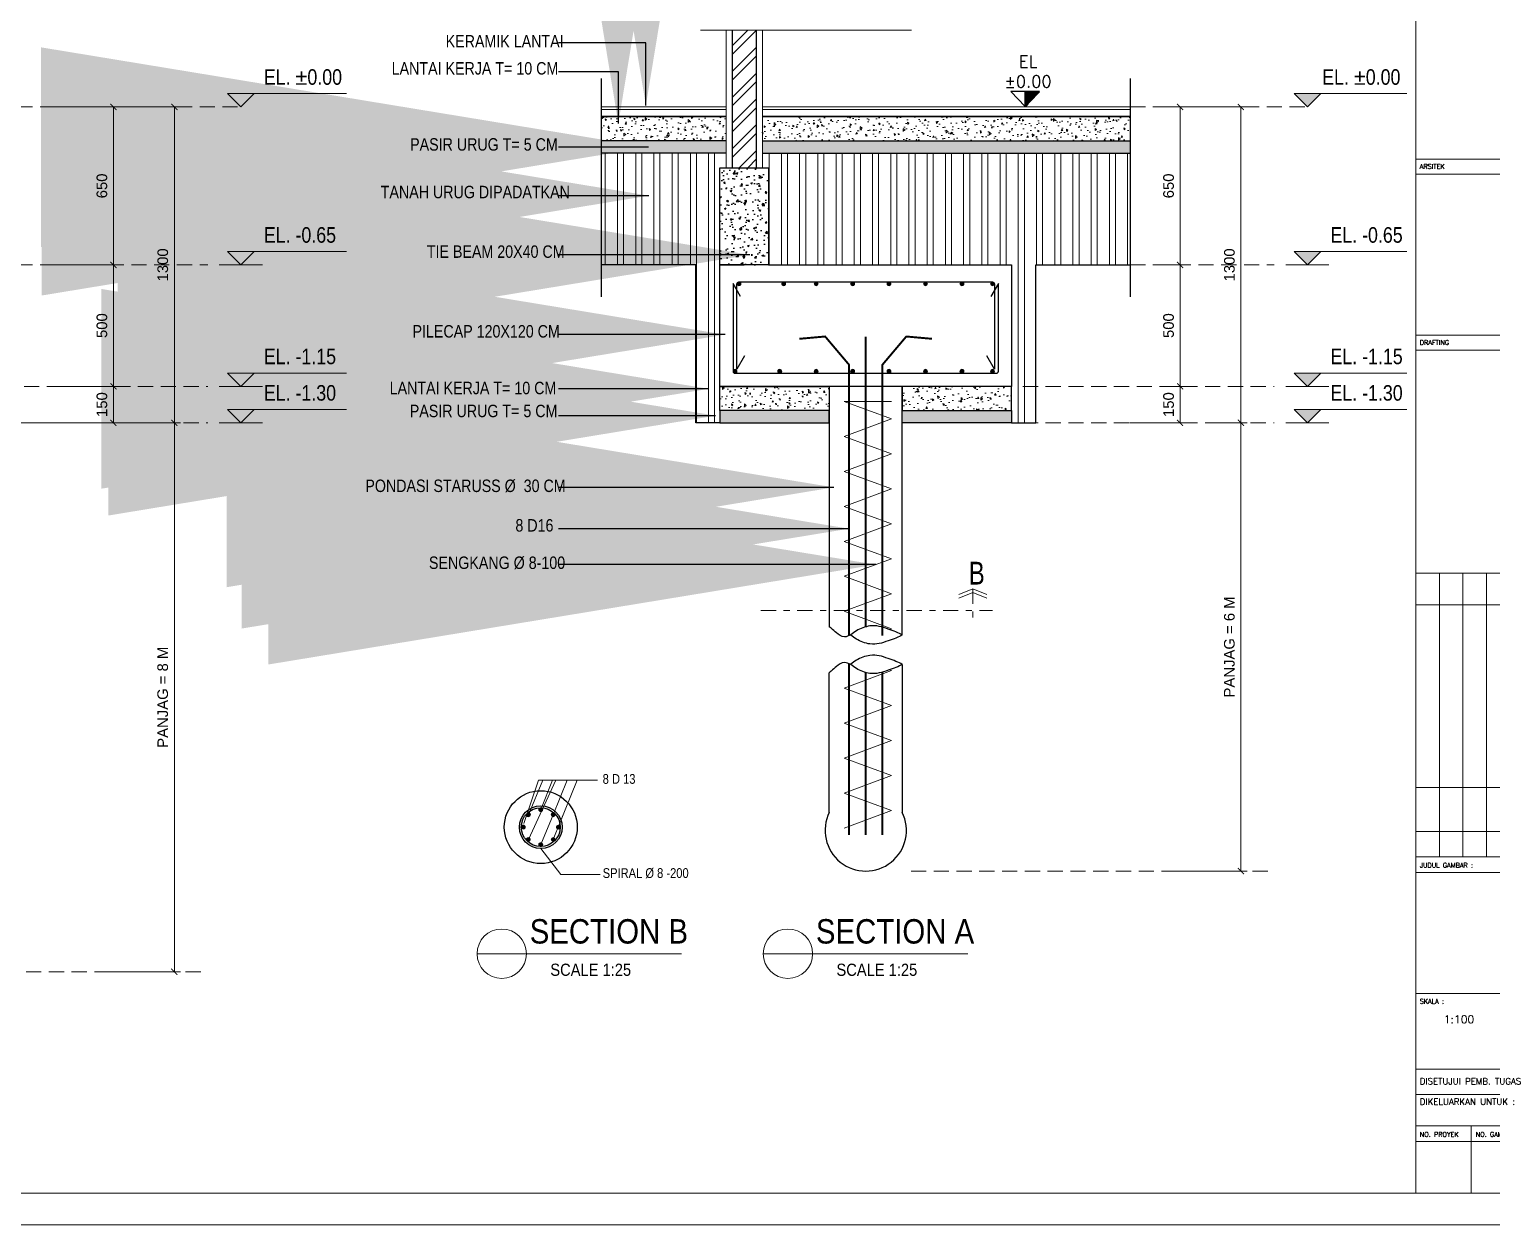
# Model space of a CAD drawing. Header units: millimetres. Extents: x -322387 to 1539330, y -108868 to 282714.
# Drawn here: x -322289.47 to -322265.38, y -108867.52 to -108847.83 of the extents above; entities that cross this region are included whole.
import ezdxf

# ---------------------------------------------------------------- set-up
doc = ezdxf.new("R2010")
doc.units = ezdxf.units.MM
doc.header["$MEASUREMENT"] = 0
for name, pattern in [('ACAD_ISO03W100', [30, 12, -18]), ('DASHDOT2', [0.5, 0.25, -0.125, 0, -0.125]), ('DASHED2', [0.375, 0.25, -0.125]), ('HIDDEN', [0.375, 0.25, -0.125]), ('HIDDEN2', [0.1875, 0.125, -0.0625])]:
    doc.linetypes.add(name, pattern=pattern)
for name, color, linetype, lineweight in [('7a FURNITURE', 253, 'Continuous', 0), ('Arsir', 251, 'Continuous', 5), ('AS', 8, 'HIDDEN2', 5), ('B', 5, 'Continuous', 20), ('DIM', 1, 'Continuous', 5), ('Dimensi', 252, 'Continuous', 9), ('DINDING', 1, 'Continuous', 20), ('l1', 5, 'Continuous', 5), ('LEGEND', 1, 'DASHED2', 50), ('str-besi', 3, 'Continuous', 9), ('STR-Pondasi', 3, 'Continuous', 18), ('XR-KOP A3_MOZART$0$A-TXTKOP', 3, 'Continuous', 5), ('XR-KOP A3_MOZART$0$KOP-A1$0$A-GRSKOP', 1, 'Continuous', 5), ('XR-KOP A3_MOZART$0$KOP-A1$0$A-TXTKOP', 3, 'Continuous', 5)]:
    doc.layers.add(name, color=color, linetype=linetype, lineweight=lineweight)
for name, color, linetype in [('KOLOM 40', 4, 'Continuous'), ('NOT', 1, 'Continuous'), ('STR-KOLOM', 5, 'Continuous'), ('TX', 2, 'Continuous'), ('TX3', 3, 'Continuous')]:
    doc.layers.add(name, color=color, linetype=linetype)
doc.styles.add('40', font='arial.ttf', dxfattribs={"width": 0.9, "height": 100})
doc.styles.add('A', font='arial.ttf', dxfattribs={"width": 0.75})
doc.styles.get("Standard").update_dxf_attribs({"font": 'arial.ttf'})
doc.styles.add('T-1002', font='romanc.shx', dxfattribs={"width": 0.8, "height": 35})
doc.styles.add('tx1', font='swissc.ttf', dxfattribs={"height": 0.2})
doc.styles.add('XR-KOP A3_MOZART$0$KOP-A1$0$ROMANS', font='romans.shx', dxfattribs={"height": 200})
doc.styles.add('XR-KOP A3_MOZART$0$ROMAND', font='romand.shx', dxfattribs={"height": 2, "bigfont": 'bigfont.shx'})
doc.dimstyles.new('25 besar', dxfattribs={"dimtxt": 0.35, "dimasz": 0.1, "dimexe": 0.1, "dimexo": 0.1, "dimgap": 0.1, "dimtad": 1, "dimtoh": 1, "dimdec": 0, "dimlfac": 250, "dimtxsty": 'Standard', "dimblk": 'ARCHTICK', "dimcen": 0.1, "dimclrd": 1, "dimclre": 1, "dimclrt": 4, "dimadec": 0, "dimazin": 0, "dimtfac": 1, "dimtdec": 0, "dimtix": 1, "dimtmove": 0, "dimatfit": 3, "dimfxl": 1, "dimlwd": 5, "dimlwe": 5, "dimarcsym": 0})
doc.dimstyles.new('D-LETIK 2', dxfattribs={"dimscale": 0, "dimtxt": 35, "dimasz": 10, "dimexe": 10, "dimexo": 20, "dimgap": 0.06, "dimtad": 1, "dimdec": 0, "dimrnd": 1, "dimzin": 0, "dimdsep": 46, "dimtxsty": 'T-1002', "dimblk": 'DOT', "dimcen": 0.05, "dimclrd": 251, "dimclre": 8, "dimclrt": 3, "dimadec": 0, "dimazin": 0, "dimtfac": 0.6, "dimtdec": 0, "dimtix": 1, "dimtmove": 2, "dimatfit": 3, "dimfxl": 0.05, "dimtvp": 2, "dimtolj": 1, "dimtzin": 0, "dimarcsym": 0})
pattern_1 = [(95, (-322476.21998, -109058.55273), (0.2206208, 0.18512283), [0.03, -0.33]), (40, (-322476.21998, -109058.55273), (-0.25199687, 0.17350726), [0.024, -0.264]), (145.45144, (-322476.2016, -109058.5373), (-0.03137607, 0.3586301), [0.02549608, -0.28045684]), (91.1842, (-322476.27655, -109058.49616), (0.34867736, 0.2550455), [0.045, -0.495]), (141.63564, (-322476.2475, -109058.4749), (-0.01116, 0.53988467), [0.03824414, -0.4206855]), (36.18416, (-322476.27655, -109058.49616), (-0.01116, 0.5398847), [0.036, -0.396]), (66, (-322476.23412, -109058.48202), (0.28270863, 0.054953), [0.03, -0.33]), (11, (-322476.23412, -109058.48202), (-0.13628344, 0.27392337), [0.024, -0.264]), (116.45144, (-322476.21056, -109058.47744), (0.1464252, 0.32887636), [0.02549608, -0.28045684]), (82.5, (-322476.21998, -109058.55273), (-0.090717274, 0.097595927), [0, -0.2608, 0, -0.268, 0, -0.265]), (52.5, (-322476.21998, -109058.55273), (-0.03714918, 0.18596378), [0, -0.1528, 0, -0.2548, 0, -0.101]), (12.5, (-322476.28305, -109058.6158), (0.157367267, 0.144608305), [0, -0.1, 0, -0.312, 0, -0.414]), (2.5, (-322476.31133, -109058.64409), (0.13663599, 0.19326392), [0, -0.13, 0, -0.2072, 0, -0.294])]
pattern_2 = [(82.5, (-322476.219977, -109058.15251), (-0.0281402637, 0.0263585425), [0, -0.0304, 0, -0.034, 0, -0.0325]), (52.5, (-322476.219977, -109058.15251), (-0.01488275, 0.064939595), [0, -0.0164, 0, -0.0274, 0, -0.0105]), (12.5, (-322476.23737, -109058.169905), (0.0439605855, 0.0441206477), [0, -0.01, 0, -0.036, 0, -0.047]), (2.5, (-322476.23737, -109058.169905), (0.030100843, 0.054925257), [0, -0.005, 0, -0.0236, 0, -0.027])]
pattern_3 = [(90, (-322265.37998, -109904.7905), (-0.3, 6e-17), []), (90, (-322265.27998, -109904.6905), (-0.3, 6e-17), [])]
pattern_4 = [(82.5, (-322478.173977, -109053.71251), (-0.0281402637, 0.0263585425), [0, -0.0304, 0, -0.034, 0, -0.0325]), (52.5, (-322478.173977, -109053.71251), (-0.01488275, 0.064939595), [0, -0.0164, 0, -0.0274, 0, -0.0105]), (12.5, (-322478.19137, -109053.729905), (0.0439605855, 0.0441206477), [0, -0.01, 0, -0.036, 0, -0.047]), (2.5, (-322478.19137, -109053.729905), (0.030100843, 0.054925257), [0, -0.005, 0, -0.0236, 0, -0.027])]
pattern_5 = [(95, (-316918.80983, -97508.93041), (0.2206207997, 0.1851228315), [0.03, -0.33]), (40, (-316918.80983, -97508.9304), (-0.251996867, 0.17350726), [0.024, -0.264]), (145.4514445, (-316918.79145, -97508.915), (-0.031376066, 0.3586300885), [0.025496077, -0.280456845]), (91.1842, (-316918.8664, -97508.87385), (0.348677355, 0.25504551), [0.045, -0.495]), (141.6356355, (-316918.83735, -97508.8526), (-0.011160027, 0.539884667), [0.038244137, -0.420685504]), (36.184164, (-316918.8664, -97508.87385), (-0.011160027, 0.539884667), [0.036, -0.396]), (66, (-316918.82398, -97508.8597), (0.282708629, 0.0549529906), [0.03, -0.33]), (11, (-316918.82398, -97508.8597), (-0.136283437, 0.273923374), [0.024, -0.264]), (116.4514447, (-316918.80042, -97508.85512), (0.14642519, 0.328876362), [0.025496076, -0.280456845]), (82.5, (-316918.80983, -97508.93041), (-0.0907172741, 0.09759592705), [0, -0.2608, 0, -0.268, 0, -0.265]), (52.5, (-316918.80983, -97508.93041), (-0.0371491769, 0.18596378), [0, -0.1528, 0, -0.2548, 0, -0.101]), (12.5, (-316918.87291, -97508.99349), (0.1573672669, 0.1446083047), [0, -0.1, 0, -0.312, 0, -0.414]), (2.5, (-316918.9012, -97509.02177), (0.1366359933, 0.1932639227), [0, -0.13, 0, -0.2072, 0, -0.294])]

# ---------------------------------------------------------------- blocks, each defined once
blk = doc.blocks.new('_ArchTick')
at = {"color": 0, "linetype": 'ByBlock', "const_width": 0.15}
blk.add_lwpolyline([(-0.5, -0.5), (0.5, 0.5)], dxfattribs=at)
blk = doc.blocks.new('*D936')
at = {"color": 1, "lineweight": 5, "transparency": 16777216}
for p, q in [((-322289.129, -108849.113), (-322287.979, -108849.113)), ((-322288.079, -108849.113), (-322288.079, -108851.713)), ((-322289.129, -108851.713), (-322287.979, -108851.713))]:
    blk.add_line(p, q, dxfattribs=at)
at = {"layer": 'Defpoints', "color": 0, "transparency": 16777216}
for p in [(-322289.229, -108849.113), (-322289.229, -108851.713), (-322288.079, -108851.713)]:
    blk.add_point(p, dxfattribs=at)
at = {"color": 1, "lineweight": 5, "transparency": 16777216, "xscale": 0.1, "yscale": 0.1, "zscale": 0.1}
for p, rotation in [((-322288.079, -108849.113), 90), ((-322288.079, -108851.713), 270)]:
    blk.add_blockref('_ArchTick', p, dxfattribs=dict(at, rotation=rotation))
at = {"color": 4, "transparency": 16777216, "insert": (-322288.268, -108850.413), "char_height": 0.35, "attachment_point": 5, "rotation": 90}
blk.add_mtext('{\\H0.5x;650}', dxfattribs=at)
blk = doc.blocks.new('*D937')
at = {"color": 1, "lineweight": 5, "transparency": 16777216}
for p, q in [((-322289.129, -108851.713), (-322287.979, -108851.713)), ((-322288.079, -108853.713), (-322288.079, -108851.713)), ((-322289.129, -108853.713), (-322287.979, -108853.713))]:
    blk.add_line(p, q, dxfattribs=at)
at = {"layer": 'Defpoints', "color": 0, "transparency": 16777216}
for p in [(-322289.229, -108851.713), (-322288.079, -108851.713), (-322289.229, -108853.713)]:
    blk.add_point(p, dxfattribs=at)
at = {"color": 1, "lineweight": 5, "transparency": 16777216, "xscale": 0.1, "yscale": 0.1, "zscale": 0.1}
for p, rotation in [((-322288.079, -108851.713), 90), ((-322288.079, -108853.713), 270)]:
    blk.add_blockref('_ArchTick', p, dxfattribs=dict(at, rotation=rotation))
at = {"color": 4, "transparency": 16777216, "insert": (-322288.268, -108852.713), "char_height": 0.35, "attachment_point": 5, "rotation": 90}
blk.add_mtext('{\\H0.5x;500}', dxfattribs=at)
blk = doc.blocks.new('*D938')
at = {"color": 1, "lineweight": 5, "transparency": 16777216}
for p, q in [((-322289.129, -108853.713), (-322287.979, -108853.713)), ((-322288.079, -108853.713), (-322288.079, -108854.313)), ((-322289.662, -108854.313), (-322287.979, -108854.313))]:
    blk.add_line(p, q, dxfattribs=at)
at = {"layer": 'Defpoints', "color": 0, "transparency": 16777216}
for p in [(-322289.229, -108853.713), (-322289.762, -108854.313), (-322288.079, -108854.313)]:
    blk.add_point(p, dxfattribs=at)
at = {"color": 1, "lineweight": 5, "transparency": 16777216, "xscale": 0.1, "yscale": 0.1, "zscale": 0.1}
for p, rotation in [((-322288.079, -108853.713), 90), ((-322288.079, -108854.313), 270)]:
    blk.add_blockref('_ArchTick', p, dxfattribs=dict(at, rotation=rotation))
at = {"color": 4, "transparency": 16777216, "insert": (-322288.268, -108854.013), "char_height": 0.35, "attachment_point": 5, "rotation": 90}
blk.add_mtext('{\\H0.5x;150}', dxfattribs=at)
blk = doc.blocks.new('*D939')
at = {"color": 1, "lineweight": 5, "transparency": 16777216}
for p, q in [((-322288.127, -108849.113), (-322286.976, -108849.113)), ((-322287.076, -108849.113), (-322287.076, -108854.313)), ((-322288.379, -108854.313), (-322286.976, -108854.313))]:
    blk.add_line(p, q, dxfattribs=at)
at = {"layer": 'Defpoints', "color": 0, "transparency": 16777216}
for p in [(-322288.227, -108849.113), (-322288.479, -108854.313), (-322287.076, -108854.313)]:
    blk.add_point(p, dxfattribs=at)
at = {"color": 1, "lineweight": 5, "transparency": 16777216, "xscale": 0.1, "yscale": 0.1, "zscale": 0.1}
for p, rotation in [((-322287.076, -108849.113), 90), ((-322287.076, -108854.313), 270)]:
    blk.add_blockref('_ArchTick', p, dxfattribs=dict(at, rotation=rotation))
at = {"color": 4, "transparency": 16777216, "insert": (-322287.266, -108851.713), "char_height": 0.35, "attachment_point": 5, "rotation": 90}
blk.add_mtext('{\\H0.5x;1300}', dxfattribs=at)
blk = doc.blocks.new('*D940')
at = {"color": 1, "lineweight": 5, "transparency": 16777216}
for p, q in [((-322288.379, -108854.313), (-322286.976, -108854.313)), ((-322287.076, -108863.35), (-322287.076, -108854.313)), ((-322288.237, -108863.35), (-322286.976, -108863.35))]:
    blk.add_line(p, q, dxfattribs=at)
at = {"layer": 'Defpoints', "color": 0, "transparency": 16777216}
for p in [(-322288.479, -108854.313), (-322287.076, -108854.313), (-322288.337, -108863.35)]:
    blk.add_point(p, dxfattribs=at)
at = {"color": 1, "lineweight": 5, "transparency": 16777216, "xscale": 0.1, "yscale": 0.1, "zscale": 0.1}
for p, rotation in [((-322287.076, -108854.313), 90), ((-322287.076, -108863.35), 270)]:
    blk.add_blockref('_ArchTick', p, dxfattribs=dict(at, rotation=rotation))
at = {"color": 4, "transparency": 16777216, "insert": (-322287.267, -108858.831), "char_height": 0.35, "attachment_point": 5, "rotation": 90}
blk.add_mtext('{\\H0.5x;PANJAG = 8 M}', dxfattribs=at)
blk = doc.blocks.new('NOTT')
at = {"layer": 'NOT'}
h = blk.add_hatch(dxfattribs=at)
h.set_pattern_fill('ANSI31', color=256)
h.paths.add_polyline_path([(179840, -106618), (179840, -106806), (180020, -106618)])
blk.add_lwpolyline([(179840, -106806), (180020, -106618), (179659, -106618)], close=True, dxfattribs=at)
blk.add_lwpolyline([(179840, -106806), (179840, -106618)], dxfattribs=at)
blk = doc.blocks.new('_DOT')
at = {"color": 0, "linetype": 'ByBlock'}
blk.add_line((-0.5, 0), (-1, 0), dxfattribs=at)
at = {"color": 0, "linetype": 'ByBlock', "const_width": 0.5}
blk.add_lwpolyline([(-0.25, 0, 1), (0.25, 0, 1)], format="xyb", close=True, dxfattribs=at)
blk = doc.blocks.new('tulangan')
at = {"layer": 'str-besi'}
h = blk.add_hatch(color=256, dxfattribs=at)
h.dxf.hatch_style = 1
h.paths.add_polyline_path([(339167.3, 279433.8, 1), (339154.3, 279433.8, 1)])
blk.add_circle((339160.8, 279433.8), 6.5, dxfattribs=at)
blk = doc.blocks.new('*D942')
at = {"color": 1, "lineweight": 5, "transparency": 16777216}
for p, q in [((-322270.808, -108849.113), (-322270.416, -108849.113)), ((-322270.516, -108849.113), (-322270.516, -108851.713)), ((-322270.808, -108851.713), (-322270.416, -108851.713))]:
    blk.add_line(p, q, dxfattribs=at)
at = {"layer": 'Defpoints', "color": 0, "transparency": 16777216}
for p in [(-322270.908, -108849.113), (-322270.908, -108851.713), (-322270.516, -108851.713)]:
    blk.add_point(p, dxfattribs=at)
at = {"color": 1, "lineweight": 5, "transparency": 16777216, "xscale": 0.1, "yscale": 0.1, "zscale": 0.1}
for p, rotation in [((-322270.516, -108849.113), 90), ((-322270.516, -108851.713), 270)]:
    blk.add_blockref('_ArchTick', p, dxfattribs=dict(at, rotation=rotation))
at = {"color": 4, "transparency": 16777216, "insert": (-322270.705, -108850.413), "char_height": 0.35, "attachment_point": 5, "rotation": 90}
blk.add_mtext('{\\H0.5x;650}', dxfattribs=at)
blk = doc.blocks.new('*D943')
at = {"color": 1, "lineweight": 5, "transparency": 16777216}
for p, q in [((-322270.808, -108851.713), (-322270.416, -108851.713)), ((-322270.516, -108853.713), (-322270.516, -108851.713)), ((-322270.808, -108853.713), (-322270.416, -108853.713))]:
    blk.add_line(p, q, dxfattribs=at)
at = {"layer": 'Defpoints', "color": 0, "transparency": 16777216}
for p in [(-322270.908, -108851.713), (-322270.516, -108851.713), (-322270.908, -108853.713)]:
    blk.add_point(p, dxfattribs=at)
at = {"color": 1, "lineweight": 5, "transparency": 16777216, "xscale": 0.1, "yscale": 0.1, "zscale": 0.1}
for p, rotation in [((-322270.516, -108851.713), 90), ((-322270.516, -108853.713), 270)]:
    blk.add_blockref('_ArchTick', p, dxfattribs=dict(at, rotation=rotation))
at = {"color": 4, "transparency": 16777216, "insert": (-322270.705, -108852.713), "char_height": 0.35, "attachment_point": 5, "rotation": 90}
blk.add_mtext('{\\H0.5x;500}', dxfattribs=at)
blk = doc.blocks.new('*D944')
at = {"color": 1, "lineweight": 5, "transparency": 16777216}
for p, q in [((-322270.808, -108853.713), (-322270.416, -108853.713)), ((-322270.516, -108853.713), (-322270.516, -108854.313)), ((-322271.341, -108854.313), (-322270.416, -108854.313))]:
    blk.add_line(p, q, dxfattribs=at)
at = {"layer": 'Defpoints', "color": 0, "transparency": 16777216}
for p in [(-322270.908, -108853.713), (-322271.441, -108854.313), (-322270.516, -108854.313)]:
    blk.add_point(p, dxfattribs=at)
at = {"color": 1, "lineweight": 5, "transparency": 16777216, "xscale": 0.1, "yscale": 0.1, "zscale": 0.1}
for p, rotation in [((-322270.516, -108853.713), 90), ((-322270.516, -108854.313), 270)]:
    blk.add_blockref('_ArchTick', p, dxfattribs=dict(at, rotation=rotation))
at = {"color": 4, "transparency": 16777216, "insert": (-322270.705, -108854.013), "char_height": 0.35, "attachment_point": 5, "rotation": 90}
blk.add_mtext('{\\H0.5x;150}', dxfattribs=at)
blk = doc.blocks.new('*D945')
at = {"color": 1, "lineweight": 5, "transparency": 16777216}
for p, q in [((-322270.564, -108849.113), (-322269.414, -108849.113)), ((-322269.514, -108849.113), (-322269.514, -108854.313)), ((-322270.058, -108854.313), (-322269.414, -108854.313))]:
    blk.add_line(p, q, dxfattribs=at)
at = {"layer": 'Defpoints', "color": 0, "transparency": 16777216}
for p in [(-322270.664, -108849.113), (-322270.158, -108854.313), (-322269.514, -108854.313)]:
    blk.add_point(p, dxfattribs=at)
at = {"color": 1, "lineweight": 5, "transparency": 16777216, "xscale": 0.1, "yscale": 0.1, "zscale": 0.1}
for p, rotation in [((-322269.514, -108849.113), 90), ((-322269.514, -108854.313), 270)]:
    blk.add_blockref('_ArchTick', p, dxfattribs=dict(at, rotation=rotation))
at = {"color": 4, "transparency": 16777216, "insert": (-322269.703, -108851.713), "char_height": 0.35, "attachment_point": 5, "rotation": 90}
blk.add_mtext('{\\H0.5x;1300}', dxfattribs=at)
blk = doc.blocks.new('*D946')
at = {"color": 1, "lineweight": 5, "transparency": 16777216}
for p, q in [((-322270.058, -108854.313), (-322269.414, -108854.313)), ((-322269.514, -108861.693), (-322269.514, -108854.313)), ((-322270.674, -108861.693), (-322269.414, -108861.693))]:
    blk.add_line(p, q, dxfattribs=at)
at = {"layer": 'Defpoints', "color": 0, "transparency": 16777216}
for p in [(-322270.158, -108854.313), (-322269.514, -108854.313), (-322270.774, -108861.693)]:
    blk.add_point(p, dxfattribs=at)
at = {"color": 1, "lineweight": 5, "transparency": 16777216, "xscale": 0.1, "yscale": 0.1, "zscale": 0.1}
for p, rotation in [((-322269.514, -108854.313), 90), ((-322269.514, -108861.693), 270)]:
    blk.add_blockref('_ArchTick', p, dxfattribs=dict(at, rotation=rotation))
at = {"color": 4, "transparency": 16777216, "insert": (-322269.704, -108858.003), "char_height": 0.35, "attachment_point": 5, "rotation": 90}
blk.add_mtext('{\\H0.5x;PANJAG = 6 M}', dxfattribs=at)
blk = doc.blocks.new('*U701')
at = {"layer": 'str-besi', "xscale": 1.230769230769231, "yscale": 1.230769230769231, "zscale": 1.230769230769231, "rotation": 180}
blk.add_blockref('tulangan', (417428.7, 343918.6), dxfattribs=at)
blk = doc.blocks.new('*U702')
at = {"layer": 'STR-Pondasi', "color": 0, "linetype": 'ByBlock', "lineweight": -2, "transparency": 16777216}
for p, rotation in [((49125.1, 49431.4), 45.00000000000001), ((49226.9, 49431.4), 315), ((49104, 49380.5), 90), ((49248, 49380.5), 270), ((49125.1, 49329.6), 135), ((49176, 49308.5), 180), ((49226.9, 49329.6), 225)]:
    blk.add_blockref('*U701', p, dxfattribs=dict(at, rotation=rotation))
blk.add_blockref('*U701', (49176, 49452.5), dxfattribs=at)
blk = doc.blocks.new('hsdh')
at = {"layer": 'XR-KOP A3_MOZART$0$KOP-A1$0$A-GRSKOP', "linetype": 'Continuous', "lineweight": 5}
for p, q in [((140385, 56660), (140385, 82138)), ((140385, 71876), (145017, 71876)), ((140385, 71654), (145017, 71654)), ((140385, 69286), (145017, 69286)), ((140385, 69063), (145017, 69063)), ((140385, 65781), (145017, 65781)), ((140385, 65781), (145017, 65781)), ((140732, 61611), (140732, 65781)), ((141079, 61611), (141079, 65781)), ((141427, 61611), (141427, 65781)), ((140385, 65317), (145017, 65317)), ((140385, 62631), (145017, 62631)), ((140385, 61982), (145017, 61982)), ((140385, 61611), (145017, 61611)), ((140385, 61611), (145017, 61611)), ((140385, 61380), (145017, 61380)), ((140385, 59597), (145017, 59597)), ((140385, 58485), (145017, 58485)), ((140385, 58115), (145017, 58115)), ((140385, 57651), (145017, 57651)), ((141201, 57651), (141201, 56660)), ((140385, 57420), (145017, 57420))]:
    blk.add_line(p, q, dxfattribs=at)
at = {"layer": 'XR-KOP A3_MOZART$0$KOP-A1$0$A-GRSKOP', "color": 0, "linetype": 'Continuous', "lineweight": 5}
blk.add_lwpolyline([(145480, 82601), (107945, 82601), (107945, 56197), (145480, 56197)], close=True, dxfattribs=at)
at = {"layer": 'XR-KOP A3_MOZART$0$KOP-A1$0$A-GRSKOP', "color": 5, "linetype": 'Continuous', "lineweight": 5}
blk.add_lwpolyline([(145017, 82138), (108409, 82138), (108409, 56660), (145017, 56660)], close=True, dxfattribs=at)
at = {"layer": 'XR-KOP A3_MOZART$0$KOP-A1$0$A-TXTKOP', "lineweight": 5, "style": 'XR-KOP A3_MOZART$0$KOP-A1$0$ROMANS'}
for s, height, p in [('ARSITEK', 69.5, (140443, 71733)), ('DRAFTING', 69.5, (140443, 69142)), ('JUDUL GAMBAR :', 69.49, (140443, 61451)), ('SKALA :', 69.5, (140443, 59449)), ('DISETUJUI PEMB. TUGAS', 92.65, (140443, 58262)), ('DIKELUARKAN UNTUK :', 92.65, (140443, 57961)), ('NO. PROYEK', 69.5, (140443, 57491)), ('NO. GAMBAR :', 69.49, (141267, 57491))]:
    blk.add_text(s, height=height, dxfattribs=at).set_placement(p)
blk = doc.blocks.new('HHEHEG')
at = {"layer": 'Dimensi', "color": 8}
for points in [[(52792.8, 49386.4), (52853.5, 49565), (53096.2, 49565)], [(52812.1, 49422.9), (52871.9, 49565)], [(52812.1, 49321.1), (52925.7, 49565)], [(52863, 49444), (52911.2, 49565)], [(52913.9, 49422.9), (52971.2, 49565)], [(52935, 49372), (53012.8, 49565)], [(52913.9, 49321.1), (52971.2, 49463.2)], [(52863, 49300), (52913.9, 49422.9)]]:
    blk.add_lwpolyline(points, dxfattribs=at)
at = {"layer": 'KOLOM 40'}
blk.add_circle((52863, 49372), 150, dxfattribs=at)
at = {"layer": 'KOLOM 40', "color": 5}
for radius in [88, 80]:
    blk.add_circle((52863, 49372), radius, dxfattribs=at)
at = {"layer": 'STR-Pondasi', "color": 5}
blk.add_blockref('*U702', (3687, -8.5), dxfattribs=at)
at = {"layer": 'TX', "color": 7, "style": 'tx1'}
for s, p in [('8 D 13', (53117.8, 49550.4)), ('SPIRAL %%C 8 -200', (53117.8, 49162.9))]:
    blk.add_text(s, height=40, dxfattribs=at).set_placement(p)
at = {"layer": 'Dimensi', "color": 8}
blk.add_leader([(52863, 49284), (52946, 49177.5), (53107.5, 49177.5)], dimstyle='D-LETIK 2', override={"dimscale": 1, "dimtad": 0}, dxfattribs=at)

msp = doc.modelspace()

# ---------------------------------------------------------------- hatches: boundary and pattern name
h = msp.add_hatch()
h.set_pattern_fill('AR-CONC', color=8, scale=0.04)
h.set_pattern_definition([(50, (-322337.68198, -109907.2745), (0.286904073, -0.025100854), [0.03, -0.33]), (355, (-322337.68198, -109907.2745), (-0.05550053, 0.30087685), [0.024, -0.264]), (100.451444, (-322337.65807, -109907.2766), (0.23140354, 0.275776), [0.02549608, -0.280456845]), (46.1842, (-322337.68198, -109907.1945), (0.42689653, -0.06620771), [0.045, -0.495]), (96.635635, (-322337.6464, -109907.20003), (0.37386478, 0.38964744), [0.03824414, -0.4206855]), (351.184164, (-322337.68198, -109907.1945), (0.37386478, 0.38964744), [0.036, -0.396]), (21, (-322337.64198, -109907.2145), (0.23876282, -0.161047556), [0.03, -0.33]), (326, (-322337.64198, -109907.2145), (0.09732613, 0.29006002), [0.024, -0.264]), (71.451445, (-322337.62208, -109907.22793), (0.33608895, 0.12901246), [0.02549608, -0.280456845]), (37.5, (-322337.68198, -109907.27451), (0.004863942, 0.133157542), [0, -0.2608, 0, -0.268, 0, -0.265]), (7.5, (-322337.68198, -109907.27451), (0.105227815, 0.157764685), [0, -0.1528, 0, -0.2548, 0, -0.101]), (327.5, (-322337.77118, -109907.27451), (0.213528974, -0.009021949), [0, -0.1, 0, -0.312, 0, -0.414]), (317.5, (-322337.81118, -109907.27451), (0.233274468, 0.040041993), [0, -0.13, 0, -0.2072, 0, -0.294])])
h.paths.add_polyline_path([(-322277.292, -108850.1125), (-322278.092, -108850.1125), (-322278.092, -108851.7125), (-322277.292, -108851.7125)])
at = {"layer": '7a FURNITURE'}
h = msp.add_hatch(dxfattribs=at)
h.set_pattern_fill('AR-CONC', color=256, scale=0.04, angle=45)
h.set_pattern_definition(pattern_5)
h.paths.add_polyline_path([(-322277.992, -108849.2734), (-322277.992, -108849.6725), (-322280.046, -108849.6706), (-322280.046, -108849.2716)])
h = msp.add_hatch(dxfattribs=at)
h.set_pattern_fill('AR-CONC', color=256, scale=0.04, angle=45)
h.set_pattern_definition(pattern_5)
h.paths.add_polyline_path([(-322277.392, -108849.2734), (-322277.392, -108849.6725), (-322271.338, -108849.6706), (-322271.338, -108849.2716)])
h = msp.add_hatch(dxfattribs=at)
h.set_pattern_fill('AR-SAND', color=256, scale=0.02, angle=45)
h.set_pattern_definition(pattern_4)
h.paths.add_polyline_path([(-322277.992, -108849.8706), (-322277.992, -108849.6725), (-322280.046, -108849.6744), (-322280.046, -108849.8725)])
h = msp.add_hatch(dxfattribs=at)
h.set_pattern_fill('AR-SAND', color=256, scale=0.02, angle=45)
h.set_pattern_definition(pattern_4)
h.paths.add_polyline_path([(-322277.392, -108849.8706), (-322277.392, -108849.6725), (-322271.338, -108849.6744), (-322271.338, -108849.8725)])
h = msp.add_hatch(dxfattribs=at)
h.set_pattern_fill('ANSI32', color=256, scale=0.8, angle=45)
h.set_pattern_definition(pattern_3)
h.paths.add_polyline_path([(-322278.092, -108849.8725), (-322280.046, -108849.8725), (-322280.046, -108851.7125), (-322278.492, -108851.7125), (-322278.492, -108854.3125), (-322278.092, -108854.3125), (-322278.092, -108853.7125), (-322278.092, -108851.7125)])
h = msp.add_hatch(dxfattribs=at)
h.set_pattern_fill('ANSI32', color=256, scale=0.8, angle=45)
h.set_pattern_definition(pattern_3)
h.paths.add_polyline_path([(-322277.292, -108849.8725), (-322271.338, -108849.8725), (-322271.338, -108851.7125), (-322272.892, -108851.7125), (-322272.892, -108854.3125), (-322273.292, -108854.3125), (-322273.292, -108853.7125), (-322273.292, -108851.7125), (-322277.292, -108851.7125)])
h = msp.add_hatch(dxfattribs=at)
h.set_pattern_fill('AR-CONC', color=256, scale=0.04, angle=45)
h.set_pattern_definition(pattern_1)
h.paths.add_polyline_path([(-322276.292, -108854.1111), (-322276.292, -108853.7127), (-322278.092, -108853.7124), (-322278.092, -108854.1126)])
h = msp.add_hatch(dxfattribs=at)
h.set_pattern_fill('AR-CONC', color=256, scale=0.04, angle=45)
h.set_pattern_definition(pattern_1)
h.paths.add_polyline_path([(-322275.092, -108854.1111), (-322275.092, -108853.7127), (-322273.292, -108853.7124), (-322273.292, -108854.1126)])
h = msp.add_hatch(dxfattribs=at)
h.set_pattern_fill('AR-SAND', color=256, scale=0.02, angle=45)
h.set_pattern_definition(pattern_2)
h.paths.add_polyline_path([(-322276.292, -108854.3106), (-322276.292, -108854.1125), (-322278.092, -108854.1144), (-322278.092, -108854.3125)])
h = msp.add_hatch(dxfattribs=at)
h.set_pattern_fill('AR-SAND', color=256, scale=0.02, angle=45)
h.set_pattern_definition(pattern_2)
h.paths.add_polyline_path([(-322275.092, -108854.3106), (-322275.092, -108854.1125), (-322273.292, -108854.1144), (-322273.292, -108854.3125)])
at = {"layer": 'Arsir'}
h = msp.add_hatch(dxfattribs=at)
h.set_pattern_fill('ANSI32', color=256, scale=0.8)
h.set_pattern_definition([(45, (-322283.29198, -108850.1125), (-0.212132, 0.212132), []), (45, (-322283.15056, -108850.1125), (-0.212132, 0.212132), [])])
h.paths.add_polyline_path([(-322277.492, -108847.8491), (-322277.892, -108847.8491), (-322277.892, -108850.1125), (-322277.492, -108850.1125)])
at = {"layer": 'DIM'}
for points in [[(-322286.2019, -108848.8932), (-322285.7632, -108848.8932), (-322285.9825, -108849.1125)], [(-322268.6395, -108848.8932), (-322268.2008, -108848.8932), (-322268.4201, -108849.1125)], [(-322286.2019, -108851.4932), (-322285.7632, -108851.4932), (-322285.9825, -108851.7125)], [(-322268.6395, -108851.4932), (-322268.2008, -108851.4932), (-322268.4201, -108851.7125)], [(-322286.2019, -108853.4932), (-322285.7632, -108853.4932), (-322285.9825, -108853.7125)], [(-322268.6395, -108853.4932), (-322268.2008, -108853.4932), (-322268.4201, -108853.7125)], [(-322286.2019, -108854.0932), (-322285.7632, -108854.0932), (-322285.9825, -108854.3125)], [(-322268.6395, -108854.0932), (-322268.2008, -108854.0932), (-322268.4201, -108854.3125)]]:
    msp.add_hatch(color=256, dxfattribs=at).paths.add_polyline_path(points)

# ---------------------------------------------------------------- linework, layer by layer
at = {"color": 251}
for p, q in [((-322277.892, -108847.8491), (-322277.892, -108850.1125)), ((-322277.492, -108850.1125), (-322277.492, -108847.8491))]:
    msp.add_line(p, q, dxfattribs=at)
at = {"color": 6}
for points in [[(-322280.046, -108848.6465), (-322280.046, -108852.2385)], [(-322271.338, -108848.6465), (-322271.338, -108852.2385)], [(-322278.492, -108851.7125), (-322280.046, -108851.7125)], [(-322278.092, -108854.3125), (-322278.492, -108854.3125), (-322278.492, -108851.7125)], [(-322273.292, -108854.3125), (-322272.892, -108854.3125), (-322272.892, -108851.7125)], [(-322272.892, -108851.7125), (-322271.338, -108851.7125)], [(-322272.892, -108851.7125), (-322271.338, -108851.7125)]]:
    msp.add_lwpolyline(points, dxfattribs=at)
at = {"color": 6, "linetype": 'ACAD_ISO03W100'}
msp.add_lwpolyline([(-322278.092, -108850.1125), (-322277.292, -108850.1125), (-322277.292, -108851.7125), (-322278.092, -108851.7125)], close=True, dxfattribs=at)
at = {"layer": 'AS', "linetype": 'HIDDEN'}
for points in [[(-322289.6588, -108849.1125), (-322285.9825, -108849.1125)], [(-322271.338, -108849.1125), (-322268.4201, -108849.1125)], [(-322289.6588, -108851.7125), (-322286.5266, -108851.7125)], [(-322271.338, -108851.7125), (-322268.9642, -108851.7125)], [(-322291.425, -108853.7125), (-322286.5266, -108853.7125)], [(-322273.1043, -108853.7125), (-322268.9642, -108853.7125)], [(-322291.425, -108854.3125), (-322286.5266, -108854.3125)], [(-322273.1043, -108854.3125), (-322268.9642, -108854.3125)], [(-322274.9464, -108861.6927), (-322268.9642, -108861.6927)], [(-322293.2672, -108863.3501), (-322286.5266, -108863.3501)]]:
    msp.add_lwpolyline(points, dxfattribs=at)
at = {"layer": 'B', "linetype": 'DASHDOT2'}
for p, q in [((-322273.9285, -108857.0459), (-322274.2689, -108857.1872)), ((-322273.9285, -108857.1049), (-322274.2689, -108857.2462)), ((-322273.9285, -108857.0459), (-322273.9285, -108857.6041)), ((-322273.9285, -108857.0459), (-322273.5881, -108857.1872)), ((-322273.9285, -108857.1049), (-322273.5881, -108857.2462)), ((-322277.4192, -108857.4019), (-322273.6061, -108857.4019))]:
    msp.add_line(p, q, dxfattribs=at)
at = {"layer": 'DIM'}
for p, q in [((-322284.2422, -108848.8932), (-322285.9458, -108848.8932)), ((-322266.7821, -108848.8932), (-322268.3834, -108848.8932)), ((-322284.2422, -108851.4932), (-322285.9458, -108851.4932)), ((-322266.7821, -108851.4932), (-322268.3834, -108851.4932)), ((-322286.3384, -108851.7125), (-322285.6267, -108851.7125)), ((-322268.776, -108851.7125), (-322268.0642, -108851.7125)), ((-322284.2422, -108853.4932), (-322285.9458, -108853.4932)), ((-322266.7821, -108853.4932), (-322268.3834, -108853.4932)), ((-322286.3384, -108853.7125), (-322285.6267, -108853.7125)), ((-322268.776, -108853.7125), (-322268.0642, -108853.7125)), ((-322284.2422, -108854.0932), (-322285.9458, -108854.0932)), ((-322266.7821, -108854.0932), (-322268.3834, -108854.0932)), ((-322286.3384, -108854.3125), (-322285.6267, -108854.3125)), ((-322268.776, -108854.3125), (-322268.0642, -108854.3125))]:
    msp.add_line(p, q, dxfattribs=at)
for points in [[(-322285.9825, -108849.1125), (-322286.2019, -108848.8932), (-322285.7632, -108848.8932)], [(-322268.4201, -108849.1125), (-322268.6395, -108848.8932), (-322268.2008, -108848.8932)], [(-322285.9825, -108851.7125), (-322286.2019, -108851.4932), (-322285.7632, -108851.4932)], [(-322268.4201, -108851.7125), (-322268.6395, -108851.4932), (-322268.2008, -108851.4932)], [(-322285.9825, -108853.7125), (-322286.2019, -108853.4932), (-322285.7632, -108853.4932)], [(-322268.4201, -108853.7125), (-322268.6395, -108853.4932), (-322268.2008, -108853.4932)], [(-322285.9825, -108854.3125), (-322286.2019, -108854.0932), (-322285.7632, -108854.0932)], [(-322268.4201, -108854.3125), (-322268.6395, -108854.0932), (-322268.2008, -108854.0932)]]:
    msp.add_lwpolyline(points, close=True, dxfattribs=at)
at = {"layer": 'DINDING'}
for p, q in [((-322277.992, -108847.8491), (-322277.992, -108850.1125)), ((-322277.392, -108850.1125), (-322277.392, -108847.8491))]:
    msp.add_line(p, q, dxfattribs=at)
at = {"layer": 'KOLOM 40'}
for points in [[(-322280.046, -108849.2725), (-322277.992, -108849.2725)], [(-322277.992, -108849.2725), (-322280.046, -108849.2725)], [(-322271.338, -108849.2725), (-322277.392, -108849.2725)], [(-322277.392, -108849.2725), (-322271.338, -108849.2725)], [(-322277.992, -108849.6725), (-322280.046, -108849.6725)], [(-322277.392, -108849.6725), (-322271.338, -108849.6725)], [(-322277.992, -108849.8725), (-322280.046, -108849.8725)], [(-322277.392, -108849.8725), (-322271.338, -108849.8725)], [(-322277.292, -108851.7125), (-322273.292, -108851.7125), (-322273.292, -108853.7125), (-322278.092, -108853.7125), (-322278.092, -108851.7125), (-322277.692, -108851.7125)], [(-322275.092, -108857.8059), (-322275.092, -108853.7125), (-322276.292, -108853.7125), (-322276.292, -108857.6693)], [(-322275.092, -108858.2902), (-322275.092, -108860.7262)], [(-322276.292, -108860.7262), (-322276.292, -108858.4269)]]:
    msp.add_lwpolyline(points, dxfattribs=at)
for points in [[(-322276.292, -108853.7125), (-322276.292, -108854.1125), (-322278.092, -108854.1125), (-322278.092, -108853.7125)], [(-322275.092, -108853.7125), (-322275.092, -108854.1125), (-322273.292, -108854.1125), (-322273.292, -108853.7125)], [(-322276.292, -108854.3125), (-322276.292, -108854.1125), (-322278.092, -108854.1125), (-322278.092, -108854.3125)], [(-322275.092, -108854.3125), (-322275.092, -108854.1125), (-322273.292, -108854.1125), (-322273.292, -108854.3125)]]:
    msp.add_lwpolyline(points, close=True, dxfattribs=at)
msp.add_arc((-322275.692, -108861.0232), 0.6695, 153.66702, 26.33298, dxfattribs=at)
for points, knots in [([(-322275.092, -108857.8059), (-322275.1436, -108857.772), (-322275.3634, -108857.6934), (-322275.5759, -108857.6232), (-322275.8395, -108857.7198), (-322275.9334, -108857.8084), (-322276.0573, -108857.8563), (-322276.1702, -108857.778), (-322276.2431, -108857.7119), (-322276.2822, -108857.6778), (-322276.292, -108857.6693)], [0, 0, 0, 0, 46.8050133, 108.691866, 152.8710744, 180.1580454, 207.3058317, 243.7539171, 273.0802855, 282.8414198, 282.8414198, 282.8414198, 282.8414198]), ([(-322275.092, -108857.8059), (-322275.1436, -108857.8398), (-322275.3634, -108857.9184), (-322275.5759, -108857.9886), (-322275.8395, -108857.892), (-322275.9087, -108857.8268), (-322275.9419, -108857.8067), (-322275.9433, -108857.8059)], [0, 0, 0, 0, 46.8050133, 108.691866, 152.8710744, 180.1580454, 181.3273685, 181.3273685, 181.3273685, 181.3273685]), ([(-322275.092, -108858.2902), (-322275.1436, -108858.2564), (-322275.3634, -108858.1778), (-322275.5759, -108858.1076), (-322275.8395, -108858.2042), (-322275.9087, -108858.2694), (-322275.9419, -108858.2894), (-322275.9433, -108858.2902)], [0, 0, 0, 0, 46.8050133, 108.691866, 152.8710744, 180.1580454, 181.3273685, 181.3273685, 181.3273685, 181.3273685]), ([(-322275.092, -108858.2902), (-322275.1436, -108858.3241), (-322275.3634, -108858.4027), (-322275.5759, -108858.4729), (-322275.8395, -108858.3763), (-322275.9334, -108858.2878), (-322276.0573, -108858.2398), (-322276.1702, -108858.3181), (-322276.2431, -108858.3842), (-322276.2822, -108858.4183), (-322276.292, -108858.4269)], [0, 0, 0, 0, 46.8050133, 108.691866, 152.8710744, 180.1580454, 207.3058317, 243.7539171, 273.0802855, 282.8414198, 282.8414198, 282.8414198, 282.8414198])]:
    msp.add_open_spline(points, degree=3, knots=knots, dxfattribs=at)
at = {"layer": 'l1'}
for p, q in [((-322282.0915, -108863.0541), (-322278.7243, -108863.0541)), ((-322277.3798, -108863.0541), (-322274.0126, -108863.0541))]:
    msp.add_line(p, q, dxfattribs=at)
for centre in [(-322281.6846, -108863.0541), (-322276.9729, -108863.0541)]:
    msp.add_circle(centre, 0.4069, dxfattribs=at)
at = {"layer": 'str-besi', "const_width": 0.032}
for points in [[(-322275.9659, -108857.8179), (-322275.9659, -108853.3581), (-322276.36, -108852.8921), (-322276.784, -108852.9301)], [(-322275.692, -108857.6742), (-322275.692, -108852.8939)], [(-322275.4181, -108857.8179), (-322275.4181, -108853.3581), (-322275.024, -108852.8921), (-322274.6, -108852.9301)], [(-322275.9659, -108858.2783), (-322275.9659, -108861.0982)], [(-322275.692, -108858.4238), (-322275.692, -108861.0982)], [(-322275.4181, -108858.4186), (-322275.4181, -108861.0982)]]:
    msp.add_lwpolyline(points, dxfattribs=at)
at = {"layer": 'str-besi', "color": 6}
for points in [[(-322275.3016, -108855.4121), (-322275.2697, -108855.4003), (-322276.0461, -108855.1123), (-322275.2697, -108854.8243), (-322276.0461, -108854.5363), (-322275.2697, -108854.2483), (-322276.0461, -108853.9603), (-322275.2697, -108853.9603)], [(-322275.3016, -108857.7161), (-322275.2697, -108857.7043), (-322276.0461, -108857.4163), (-322275.2697, -108857.1283), (-322276.0461, -108856.8403), (-322275.2697, -108856.5523), (-322276.0461, -108856.2643), (-322275.2697, -108855.9763), (-322276.0461, -108855.6883), (-322275.2697, -108855.4003)], [(-322275.3016, -108858.38), (-322275.2697, -108858.3918), (-322276.0461, -108858.6798), (-322275.2697, -108858.9678), (-322276.0461, -108859.2558), (-322275.2697, -108859.5438), (-322276.0461, -108859.8318), (-322275.2697, -108860.1198), (-322276.0461, -108860.4078), (-322275.2697, -108860.6958)], [(-322275.3016, -108860.684), (-322275.2697, -108860.6958), (-322276.0461, -108860.9838)]]:
    msp.add_lwpolyline(points, dxfattribs=at)
at = {"layer": 'STR-KOLOM'}
for points in [[(-322277.7528, -108852.2359), (-322277.876, -108852.0185), (-322277.876, -108853.4645, 0.4142136), (-322277.844, -108853.4965), (-322273.54, -108853.4965, 0.4142136), (-322273.508, -108853.4645), (-322273.508, -108852.0185), (-322273.6311, -108852.2359)], [(-322277.6854, -108853.2091), (-322277.812, -108853.4325), (-322277.812, -108852.0245, -0.4142136), (-322277.78, -108851.9925), (-322273.604, -108851.9925, -0.4142136), (-322273.572, -108852.0245), (-322273.572, -108853.4325), (-322273.6986, -108853.2091)]]:
    msp.add_lwpolyline(points, format="xyb", dxfattribs=at)
at = {"layer": 'STR-Pondasi', "color": 6, "ltscale": 2}
for points in [[(-322278.4124, -108847.8491), (-322274.9374, -108847.8491)], [(-322277.992, -108849.1525), (-322280.046, -108849.1525)], [(-322280.046, -108849.1525), (-322277.992, -108849.1525)], [(-322277.392, -108849.1525), (-322271.338, -108849.1525)], [(-322271.338, -108849.1525), (-322277.392, -108849.1525)], [(-322277.992, -108849.2725), (-322280.046, -108849.2725)], [(-322280.046, -108849.2725), (-322277.992, -108849.2725)], [(-322277.392, -108849.2725), (-322271.338, -108849.2725)], [(-322271.338, -108849.2725), (-322277.392, -108849.2725)], [(-322280.046, -108849.6725), (-322277.992, -108849.6725)], [(-322271.338, -108849.6725), (-322277.392, -108849.6725)], [(-322280.046, -108849.8725), (-322277.992, -108849.8725)], [(-322271.338, -108849.8725), (-322277.392, -108849.8725)]]:
    msp.add_lwpolyline(points, dxfattribs=at)
at = {"layer": 'STR-Pondasi', "color": 7, "ltscale": 2}
for points in [[(-322277.992, -108849.1125), (-322280.046, -108849.1125)], [(-322280.046, -108849.1125), (-322277.992, -108849.1125)], [(-322277.392, -108849.1125), (-322271.338, -108849.1125)], [(-322271.338, -108849.1125), (-322277.392, -108849.1125)]]:
    msp.add_lwpolyline(points, dxfattribs=at)

# ---------------------------------------------------------------- block references
at = {"layer": 'Dimensi', "xscale": 0.001310720000000001, "yscale": 0.001310720000000001, "zscale": 0.001310720000000001}
msp.add_blockref('NOTT', (-322508.7842, -108709.1131), dxfattribs=at)
at = {"layer": 'Dimensi', "color": 8, "xscale": 0.004, "yscale": 0.004, "zscale": 0.004}
msp.add_blockref('HHEHEG', (-322492.4946, -109058.4574), dxfattribs=at)
at = {"layer": 'LEGEND', "xscale": 0.00111896417510141, "yscale": 0.00111896417510141, "zscale": 0.00111896417510141}
msp.add_blockref('hsdh', (-322423.7199, -108930.3974), dxfattribs=at)
at = {"layer": 'str-besi', "xscale": 0.004923076923076924, "yscale": 0.004923076923076924, "zscale": 0.004923076923076924, "rotation": 180}
for p in [(-320608.0653, -107476.3502), (-320607.3293, -107476.3502), (-320606.7933, -107476.3502), (-320606.1933, -107476.3502), (-320605.5933, -107476.3502), (-320604.9933, -107476.3502), (-320604.3933, -107476.3502), (-320603.8893, -107476.3502), (-320608.1293, -107477.7902), (-320607.3933, -107477.7902), (-320606.7933, -107477.7902), (-320606.1933, -107477.7902), (-320605.5933, -107477.7902), (-320604.9933, -107477.7902), (-320604.3933, -107477.7902), (-320603.8893, -107477.7902)]:
    msp.add_blockref('tulangan', p, dxfattribs=at)

# ---------------------------------------------------------------- texts
at = {"layer": 'DIM', "attachment_point": 5, "style": '40'}
for s, insert, char_height in [('{\\fCentury Gothic|b0|i0|c0|p34;SECTION B}', (-322279.9212, -108862.6881), 0.401852), ('{\\fCentury Gothic|b0|i0|c0|p34;SECTION A}', (-322275.2095, -108862.6881), 0.401852), ('{\\fCentury Gothic|b0|i0|c0|p34;SCALE 1:25}', (-322280.2205, -108863.3189), 0.200926), ('{\\fCentury Gothic|b0|i0|c0|p34;SCALE 1:25}', (-322275.5088, -108863.3189), 0.200926)]:
    msp.add_mtext(s, dxfattribs=dict(at, insert=insert, char_height=char_height))
at = {"layer": 'TX', "color": 7, "style": 'tx1'}
for s, height, p in [('KERAMIK LANTAI', 0.2048, (-322282.6084, -108848.1338)), ('EL. %%P0.00 ', 0.256, (-322285.6033, -108848.748)), ('LANTAI KERJA T= 10 CM', 0.2048, (-322283.4977, -108848.5797)), ('EL. %%P0.00 ', 0.256, (-322268.1763, -108848.748)), ('PASIR URUG T= 5 CM', 0.2048, (-322283.1936, -108849.8323)), ('TANAH URUG DIPADATKAN', 0.2048, (-322283.6775, -108850.6159)), ('EL. -0.65', 0.256, (-322285.6033, -108851.348)), ('EL. -0.65', 0.256, (-322268.0409, -108851.348)), ('TIE BEAM 20X40 CM', 0.2048, (-322282.9189, -108851.597)), ('PILECAP 120X120 CM', 0.2048, (-322283.1541, -108852.909)), ('EL. -1.15', 0.256, (-322285.6033, -108853.348)), ('EL. -1.15', 0.256, (-322268.0409, -108853.348)), ('EL. -1.30', 0.256, (-322285.6033, -108853.948)), ('LANTAI KERJA T= 10 CM', 0.2048, (-322283.5305, -108853.8424)), ('EL. -1.30', 0.256, (-322268.0409, -108853.948)), ('PASIR URUG T= 5 CM', 0.2048, (-322283.1989, -108854.2201)), ('PONDASI STARUSS %%C  30 CM', 0.2048, (-322283.9309, -108855.4526)), ('8 D16', 0.2048, (-322281.4597, -108856.1033)), ('SENGKANG %%C 8-100 ', 0.2048, (-322282.8835, -108856.719))]:
    msp.add_text(s, height=height, dxfattribs=at).set_placement(p)
at = {"layer": 'TX', "style": 'A', "width": 0.75}
msp.add_text('B', height=0.375, dxfattribs=at).set_placement((-322273.9944, -108856.9754))
at = {"layer": 'TX3', "insert": (-322274.5743, -108848.2665), "char_height": 0.196608, "width": 3.112315, "attachment_point": 1}
msp.add_mtext('\\pxqc;{\\Fsimplex8|c0;EL\\P%%P0.00}', dxfattribs=at)
at = {"layer": 'XR-KOP A3_MOZART$0$A-TXTKOP', "insert": (-322266.1729, -108864.0688), "char_height": 0.12959, "attachment_point": 1, "style": 'XR-KOP A3_MOZART$0$ROMAND'}
msp.add_mtext_dynamic_manual_height_columns('1:100', width=334.351235, gutter_width=75.5301, heights=[0], dxfattribs=at)

# ---------------------------------------------------------------- dimensions: what is measured, and where the dimension line sits
for base, p1, p2, angle, text, picture, middle in [((-322288.0785, -108851.7125), (-322289.229, -108849.1125), (-322289.229, -108851.7125), 90, '{\\H0.5x;<>}', '*D936', (-322288.2679, -108850.4125)), ((-322287.0761, -108854.3125), (-322288.2266, -108849.1125), (-322288.4785, -108854.3125), 90, '{\\H0.5x;<>}', '*D939', (-322287.2655, -108851.7125)), ((-322270.5161, -108851.7125), (-322270.9082, -108849.1125), (-322270.9082, -108851.7125), 90, '{\\H0.5x;<>}', '*D942', (-322270.7054, -108850.4125)), ((-322269.5137, -108854.3125), (-322270.6642, -108849.1125), (-322270.1577, -108854.3125), 90, '{\\H0.5x;<>}', '*D945', (-322269.7031, -108851.7125)), ((-322288.0785, -108851.7125), (-322289.229, -108853.7125), (-322289.229, -108851.7125), 270, '{\\H0.5x;<>}', '*D937', (-322288.2679, -108852.7125)), ((-322270.5161, -108851.7125), (-322270.9082, -108853.7125), (-322270.9082, -108851.7125), 270, '{\\H0.5x;<>}', '*D943', (-322270.7054, -108852.7125)), ((-322288.0785, -108854.3125), (-322289.229, -108853.7125), (-322289.7619, -108854.3125), 90, '{\\H0.5x;<>}', '*D938', (-322288.2679, -108854.0125)), ((-322270.5161, -108854.3125), (-322270.9082, -108853.7125), (-322271.4411, -108854.3125), 90, '{\\H0.5x;<>}', '*D944', (-322270.7054, -108854.0125)), ((-322287.0761, -108854.3125), (-322288.3367, -108863.3501), (-322288.4785, -108854.3125), 270, '{\\H0.5x;PANJAG = 8 M}', '*D940', (-322287.2666, -108858.8313)), ((-322269.5137, -108854.3125), (-322270.7742, -108861.6927), (-322270.1577, -108854.3125), 270, '{\\H0.5x;PANJAG = 6 M}', '*D946', (-322269.7042, -108858.0026))]:
    dim = msp.add_linear_dim(base=base, p1=p1, p2=p2, angle=angle, text=text, dimstyle='25 besar')
    dim.commit()
    dim.dimension.update_dxf_attribs({"geometry": picture, "text_midpoint": middle})

# ---------------------------------------------------------------- leaders
at = {"layer": 'Dimensi', "color": 8}
for points in [[(-322279.3118, -108849.089), (-322279.3118, -108848.0557), (-322280.7521, -108848.0557)], [(-322279.7653, -108849.3857), (-322279.7653, -108848.5357), (-322280.7521, -108848.5357)], [(-322279.2713, -108849.7755), (-322280.7521, -108849.7755)], [(-322279.2613, -108850.5735), (-322280.7521, -108850.5735)], [(-322277.6, -108851.5475), (-322280.7521, -108851.5475)], [(-322278.0084, -108852.8614), (-322280.7521, -108852.8614)], [(-322278.2769, -108853.7534), (-322280.7521, -108853.7534)], [(-322278.1629, -108854.1954), (-322280.7521, -108854.1954)], [(-322276.2165, -108855.3759), (-322280.7521, -108855.3759)], [(-322275.9659, -108856.056), (-322280.7521, -108856.056)], [(-322275.5261, -108856.6477), (-322280.7521, -108856.6477)]]:
    msp.add_leader(points, dimstyle='D-LETIK 2', override={"dimscale": 1, "dimtad": 0}, dxfattribs=at)

doc.saveas('drawing.dxf')
